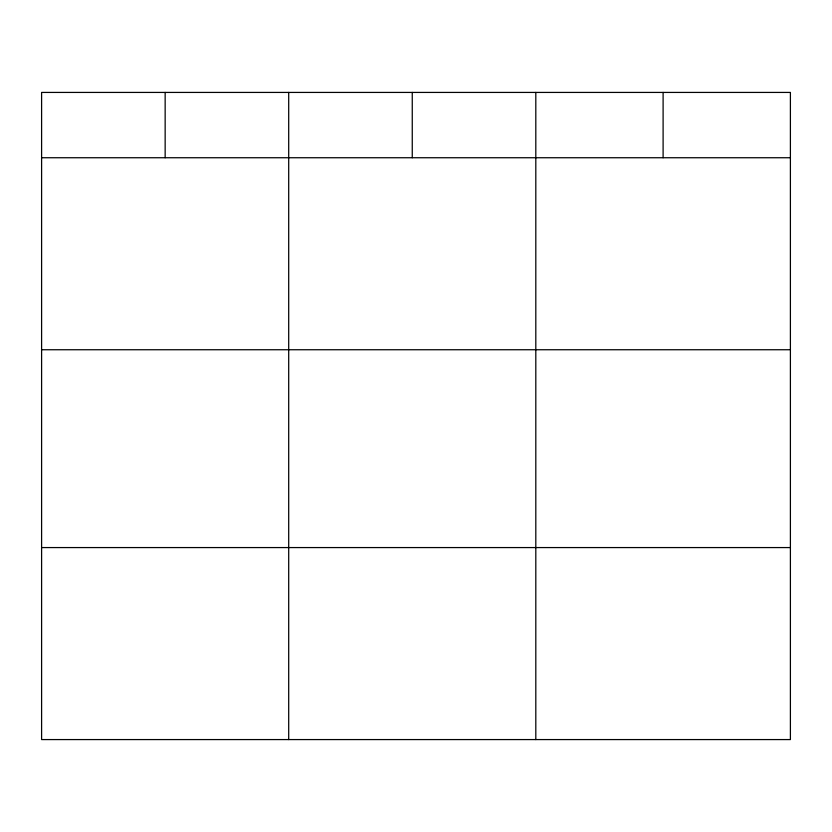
<?xml version="1.0" encoding="UTF-8"?>
<svg xmlns="http://www.w3.org/2000/svg" width="832" height="832" viewBox="0 0 832 832"><rect width="100%" height="100%" fill="white"/><g stroke="black" fill="none" stroke-linecap="round" stroke-linejoin="round"><path stroke-width="1.25" d="M790.4 349.742L790.4 92.425L41.6 92.425L41.6 739.575L790.4 739.575L790.4 349.742L41.6 349.742M41.6 157.737L790.4 157.737M41.6 547.57L790.4 547.57M663.104 92.425L663.104 157.737M535.808 92.425L535.808 739.575M412.256 92.425L412.256 157.737M288.704 92.425L288.704 739.575M165.152 92.425L165.152 157.737"/></g></svg>
